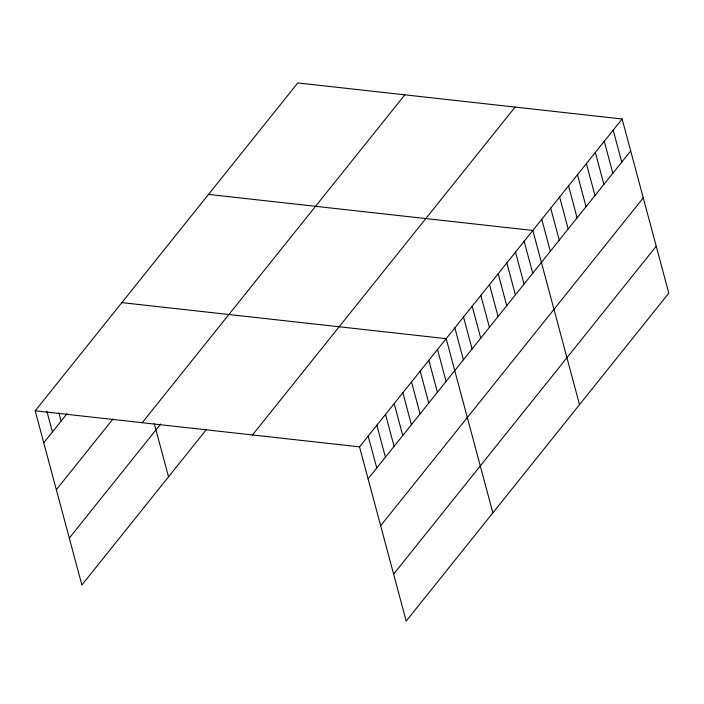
<?xml version="1.0" encoding="UTF-8"?>
<svg xmlns="http://www.w3.org/2000/svg" width="704" height="704" viewBox="0 0 704 704"><rect width="100%" height="100%" fill="white"/><g stroke="black" fill="none" stroke-linecap="round" stroke-linejoin="round"><path stroke-width="1.06" d="M206.527 429.378L81.875 585.015L35.2 410.81L297.801 82.94L622.125 118.985L668.8 293.19L406.199 621.06L359.524 446.864L622.125 118.985M43.762 442.772L67.091 413.644M56.338 489.711L113.001 418.968M142.226 422.708L404.826 94.838M69.3 538.076L160.626 424.046M252.498 434.966L515.099 107.087M368.086 478.817L630.687 150.946M380.662 525.756L643.262 197.886M393.624 574.121L656.225 246.242M208.516 194.418L532.84 230.463L579.515 404.659M121.854 302.614L446.186 338.659L492.862 512.864M35.2 410.81L359.524 446.864M613.193 130.134L621.755 162.087M604.27 141.284L612.832 173.237M595.338 152.425L603.9 184.386M586.406 163.574L594.977 195.536M577.482 174.724L586.045 206.686M568.55 185.874L577.113 217.826M559.627 197.023L568.19 228.976M550.695 208.164L559.258 240.126M541.772 219.314L550.334 251.275M524.172 241.287L532.734 273.24M515.504 252.102L524.075 284.064M506.845 262.926L515.407 294.879M498.177 273.742L506.739 305.703M489.509 284.566L498.071 316.518M480.85 295.381L489.412 327.342M472.182 306.205L480.744 338.158M463.514 317.02L472.076 348.982M454.846 327.844L463.408 359.797M437.518 349.483L446.081 381.436M428.85 360.298L437.413 392.26M420.182 371.122L428.745 403.084M411.523 381.946L420.086 413.899M402.855 392.762L411.418 424.723M394.187 403.586L402.75 435.538M385.519 414.401L394.082 446.362M376.86 425.225L385.422 457.178M368.192 436.04L376.754 468.002M154.334 423.834L168.538 476.819M58.881 412.887L61.098 421.133M46.904 411.338L52.43 431.948"/></g></svg>
